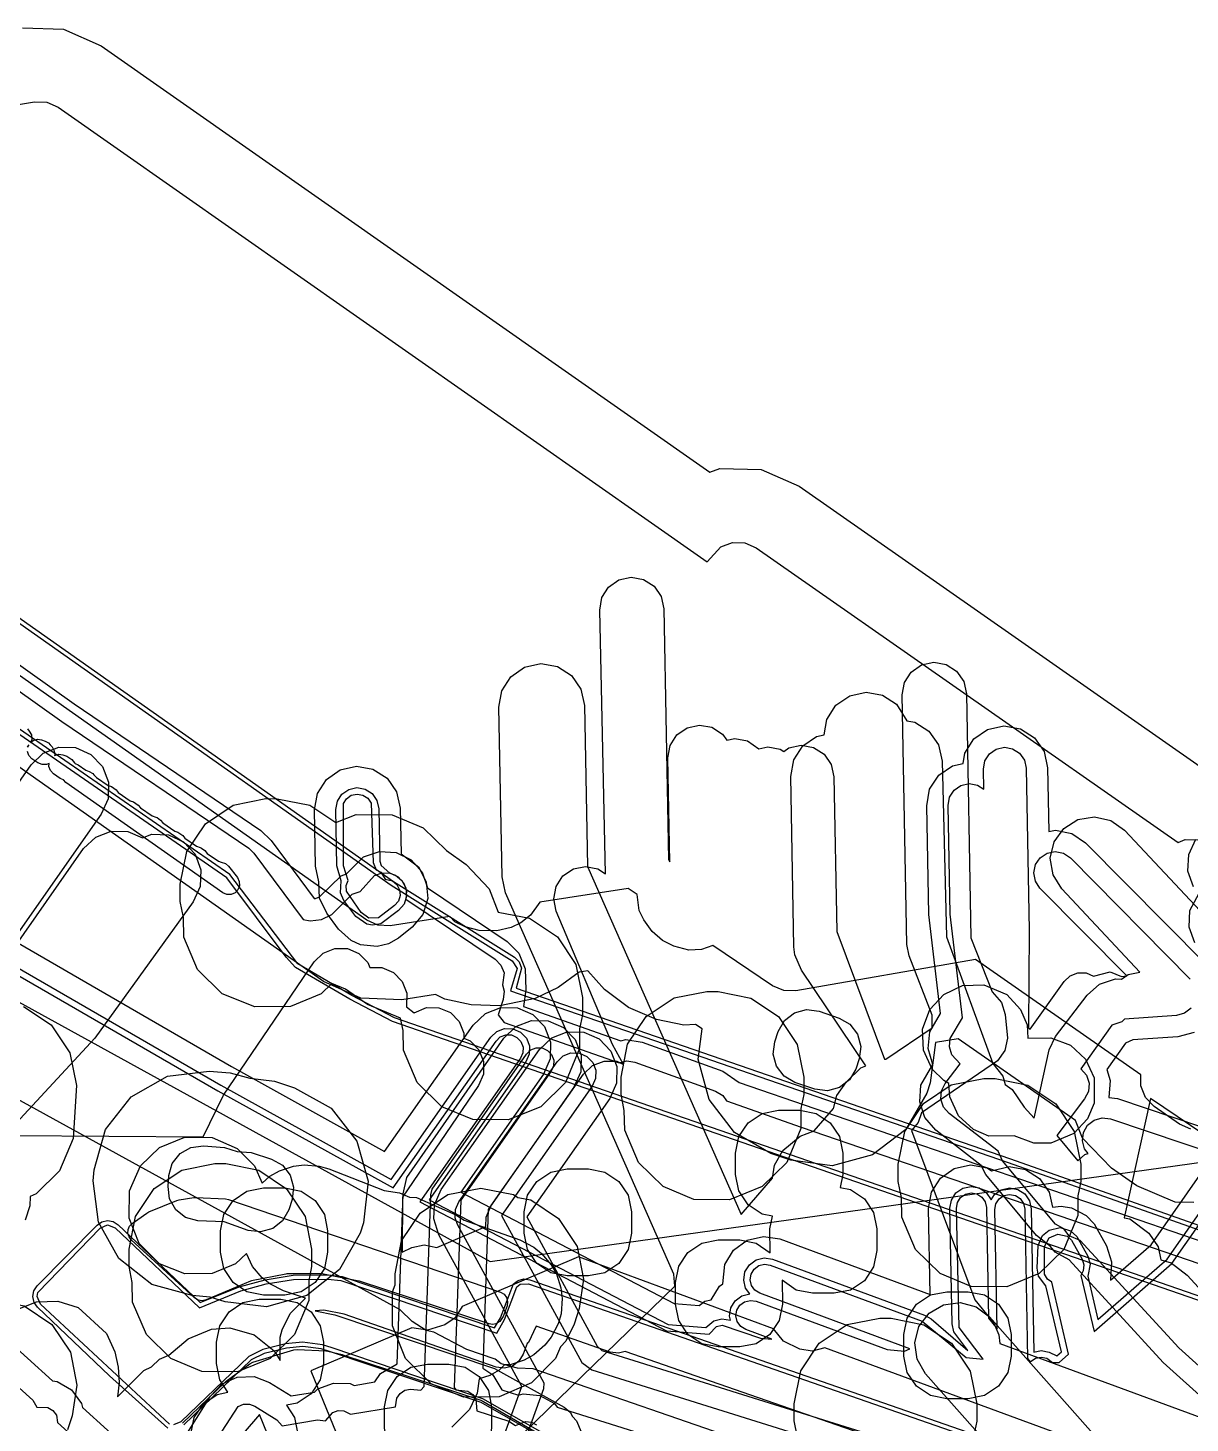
# Model space of a CAD drawing. Header units: metres. Extents: x -2677 to -840, y 169 to 1487.
# Drawn here: x -1797.3 to -1743, y 279.7 to 344.9 of the extents above; entities that cross this region are included whole.
import ezdxf

# ---------------------------------------------------------------- set-up
doc = ezdxf.new("R2010")
doc.units = ezdxf.units.M
doc.layers.add('AI_GREENING_EXCLUSIONS', color=1, linetype='Continuous')
doc.layers.add('AI_GREENING_LAWN', color=82, linetype='Continuous')

msp = doc.modelspace()

# ---------------------------------------------------------------- linework, layer by layer
at = {"layer": 'AI_GREENING_EXCLUSIONS'}
for points in [[(-1797.554, 344.853), (-1795.631, 344.795), (-1793.872, 344.016), (-1765.456, 324.115), (-1764.999, 324.289), (-1763.066, 324.239), (-1761.297, 323.459), (-1742.575, 310.383)], [(-1800.517, 340.817), (-1796.984, 341.4), (-1796.407, 341.383), (-1795.88, 341.149), (-1765.592, 319.938), (-1764.954, 320.633), (-1764.412, 320.839), (-1763.832, 320.824), (-1763.301, 320.59), (-1743.607, 306.835), (-1743.273, 306.965), (-1742.688, 306.951)], [(-1807.651, 324.073), (-1780.34, 304.848), (-1774.683, 301.312), (-1774.451, 300.945), (-1774.761, 299.906), (-1751.542, 291.9), (-1731.791, 284.93)], [(-1807.468, 324.189), (-1780.229, 305.015), (-1774.577, 301.482), (-1774.356, 301.261), (-1774.253, 300.967), (-1774.506, 300.03), (-1751.476, 292.089), (-1731.89, 285.177)], [(-1743.007, 293.46), (-1743.544, 293.693), (-1744.723, 294.509), (-1745.13, 294.93), (-1745.345, 295.474), (-1745.336, 295.993), (-1753.059, 301.366), (-1761.446, 299.913), (-1762.015, 299.924), (-1762.539, 300.146), (-1765.321, 302.02), (-1765.848, 301.838), (-1766.441, 301.803), (-1767.142, 301.988), (-1767.665, 302.263), (-1768.147, 302.679), (-1768.551, 303.224), (-1768.757, 303.653), (-1768.859, 304.404), (-1769.276, 304.685), (-1773.405, 304.04), (-1773.837, 303.444), (-1774.293, 303.089), (-1774.73, 302.872), (-1775.403, 302.709), (-1776.231, 302.728), (-1776.883, 302.89), (-1777.368, 303.128), (-1777.607, 303.383), (-1780.385, 302.95), (-1780.957, 302.971), (-1781.48, 303.205), (-1808.971, 322.557)], [(-1742.864, 290.024), (-1743.747, 290.039), (-1745.537, 290.815), (-1746.715, 291.632), (-1748.072, 293.034), (-1748.397, 293.857), (-1753.878, 297.672), (-1754.929, 297.49), (-1755.176, 295.613), (-1755.339, 295.13), (-1756.315, 293.441), (-1757.862, 292.253), (-1759.747, 291.748), (-1761.681, 292.002), (-1762.618, 292.32), (-1764.306, 293.294), (-1765.495, 294.843), (-1766, 296.725), (-1765.816, 298.133), (-1766.125, 298.341), (-1766.673, 298.311), (-1767.947, 298.565), (-1769.252, 299.132), (-1770.387, 299.974), (-1771.154, 300.849), (-1771.569, 300.784), (-1772.54, 300.06), (-1773.62, 299.553), (-1775.26, 299.212), (-1776.603, 299.248), (-1777.835, 299.522), (-1778.273, 299.737), (-1779.845, 299.491), (-1781.752, 299.562), (-1783.494, 300.343), (-1811.005, 319.715)], [(-1797.928, 293.15), (-1789.112, 293.099), (-1788.158, 295.044), (-1783.926, 301.26), (-1783.509, 301.67), (-1782.966, 301.889), (-1782.381, 301.884), (-1781.842, 301.655), (-1781.432, 301.238), (-1781.335, 300.998), (-1780.77, 300.993), (-1780.232, 300.765), (-1779.821, 300.347), (-1779.602, 299.805), (-1779.629, 299.167), (-1779.265, 298.879), (-1778.695, 299.125), (-1778.11, 299.12), (-1777.571, 298.891), (-1777.161, 298.474), (-1776.942, 297.931), (-1776.944, 297.693), (-1776.654, 297.57), (-1776.243, 297.153), (-1776.024, 296.61), (-1776.029, 296.025), (-1776.258, 295.486), (-1779.808, 290.272), (-1779.821, 287.718), (-1779.375, 287.935), (-1778.802, 288.055), (-1778.205, 287.931), (-1775.92, 288.903), (-1775.903, 289.348), (-1775.666, 289.884), (-1771.365, 296.016), (-1770.942, 296.421), (-1770.396, 296.632), (-1769.811, 296.619), (-1769.485, 296.475), (-1769.999, 297.401), (-1772.631, 303.634), (-1772.749, 304.208), (-1772.639, 304.782), (-1772.317, 305.271), (-1771.833, 305.6), (-1771.26, 305.718), (-1770.685, 305.608), (-1770.327, 305.372), (-1770.605, 317.684), (-1770.502, 318.26), (-1770.186, 318.753), (-1769.705, 319.087), (-1769.133, 319.212), (-1768.557, 319.108), (-1768.065, 318.792), (-1767.73, 318.312), (-1767.606, 317.74), (-1767.388, 306.043), (-1767.327, 305.926), (-1767.418, 310.785), (-1767.314, 311.361), (-1766.998, 311.853), (-1766.518, 312.188), (-1765.946, 312.312), (-1765.37, 312.209), (-1764.877, 311.893), (-1764.675, 311.602), (-1764.288, 311.687), (-1763.712, 311.583), (-1763.173, 311.2), (-1762.75, 311.293), (-1762.173, 311.189), (-1762.009, 311.084), (-1761.768, 311.251), (-1761.196, 311.376), (-1760.62, 311.272), (-1760.128, 310.956), (-1759.794, 310.476), (-1759.669, 309.904), (-1759.534, 302.686), (-1757.302, 296.723), (-1757.241, 296.714), (-1755.088, 298.175), (-1755.087, 298.774), (-1756.165, 301.55), (-1756.267, 302.066), (-1756.484, 313.721), (-1756.38, 314.297), (-1756.064, 314.79), (-1755.584, 315.124), (-1755.012, 315.249), (-1754.436, 315.146), (-1753.943, 314.83), (-1753.609, 314.349), (-1753.484, 313.777), (-1753.272, 302.388), (-1752.29, 299.861), (-1751.843, 299.368), (-1751.672, 298.809), (-1751.572, 297.697), (-1751.699, 297.125), (-1752.035, 296.646), (-1755.576, 294.218), (-1755.736, 293.769), (-1756.052, 293.385), (-1753.094, 285.486), (-1752.198, 284.398), (-1751.971, 283.856), (-1751.932, 283.447), (-1731.389, 275.884)], [(-1800.504, 317.11), (-1795.136, 313.307), (-1786.415, 307.388), (-1785.942, 306.933), (-1783.93, 304.219), (-1783.869, 304.214), (-1783.679, 304.303), (-1782.668, 305.281), (-1782.417, 305.367), (-1781.626, 306.158), (-1780.888, 306.413), (-1780.109, 306.366), (-1779.407, 306.025), (-1778.889, 305.441), (-1778.638, 304.711), (-1774.929, 302.216), (-1774.379, 301.662), (-1774.083, 300.94), (-1774.058, 299.951), (-1774.161, 299.181), (-1769.614, 297.579), (-1769.388, 297.634), (-1768.617, 297.518), (-1764.854, 296.16), (-1764.095, 295.634), (-1764.095, 295.634), (-1732.308, 284.708)], [(-1801.076, 316.29), (-1795.708, 312.486), (-1786.98, 306.563), (-1786.744, 306.336), (-1784.439, 303.242), (-1784.116, 303.177), (-1783.589, 303.241), (-1783.108, 303.466), (-1782.163, 304.417), (-1781.787, 304.544), (-1781.121, 305.295), (-1780.752, 305.422), (-1780.363, 305.399), (-1780.012, 305.228), (-1779.753, 304.936), (-1779.625, 304.567), (-1779.648, 304.186), (-1775.487, 301.386), (-1775.212, 301.109), (-1775.064, 300.748), (-1775.136, 300.189), (-1775.056, 299.887), (-1775.108, 299.501), (-1775.35, 298.792), (-1775.062, 298.438), (-1769.697, 296.548), (-1769.342, 296.635), (-1768.956, 296.577), (-1765.194, 295.22), (-1764.859, 295.018), (-1764.685, 294.782), (-1761.197, 293.553), (-1731.104, 283.237)], [(-1790.388, 263.498), (-1767.094, 286.124), (-1767.148, 286.68), (-1774.996, 304.477), (-1775.162, 305.231), (-1775.31, 313.145), (-1775.172, 313.913), (-1774.75, 314.57), (-1774.11, 315.016), (-1773.347, 315.182), (-1772.579, 315.044), (-1771.922, 314.623), (-1771.477, 313.982), (-1771.31, 313.22), (-1771.171, 305.716), (-1764.007, 289.47), (-1762.53, 291.16), (-1762.45, 291.776), (-1762.061, 292.452), (-1761.249, 293.128), (-1760.599, 293.369), (-1759.689, 294.41), (-1759.541, 295.024), (-1759.082, 295.655), (-1758.418, 296.318), (-1758.179, 296.413), (-1761.185, 300.874), (-1761.492, 301.592), (-1761.535, 301.968), (-1761.683, 309.916), (-1761.545, 310.685), (-1761.124, 311.341), (-1760.483, 311.787), (-1760.125, 311.865), (-1759.997, 312.578), (-1759.575, 313.235), (-1758.935, 313.68), (-1758.172, 313.847), (-1757.404, 313.709), (-1756.748, 313.287), (-1756.272, 312.509), (-1755.896, 312.444), (-1755.237, 312.026), (-1754.787, 311.388), (-1754.616, 310.627), (-1754.414, 302.433), (-1752.252, 296.523), (-1751.786, 295.933), (-1751.676, 295.544), (-1751.35, 295.307), (-1750.793, 294.48), (-1750.32, 293.967), (-1749.616, 297.157), (-1749.325, 297.783), (-1747.846, 299.711), (-1747.27, 300.219), (-1746.533, 300.474), (-1746.252, 300.458), (-1745.942, 300.668), (-1745.383, 300.783), (-1749.029, 304.665), (-1749.442, 305.327), (-1749.57, 306.097), (-1749.394, 306.857), (-1748.94, 307.492), (-1748.278, 307.905), (-1747.508, 308.033), (-1746.748, 307.857), (-1746.113, 307.403), (-1740.695, 301.634)], [(-1725.529, 279.741), (-1780.181, 298.656), (-1782.168, 299.688), (-1784.699, 301.164), (-1787.868, 305.337), (-1801.578, 314.796)], [(-1725.594, 279.552), (-1780.273, 298.479), (-1782.268, 299.515), (-1784.799, 300.992), (-1785.247, 301.482), (-1788.009, 305.191), (-1801.562, 314.541)], [(-1739.827, 278.528), (-1744.306, 282.568), (-1748.685, 287.346), (-1749.341, 287.713), (-1749.553, 287.982), (-1750.213, 288.491), (-1752.572, 291.343), (-1752.791, 291.749), (-1754.912, 293.403), (-1755.42, 293.99), (-1755.666, 294.726), (-1755.613, 295.5), (-1755.06, 296.469), (-1755.277, 297.213), (-1755.192, 297.988), (-1754.7, 298.85), (-1755.244, 303.467), (-1755.339, 308.546), (-1755.201, 309.314), (-1754.78, 309.97), (-1754.139, 310.416), (-1753.643, 310.524), (-1753.556, 311.009), (-1753.135, 311.666), (-1752.494, 312.112), (-1751.732, 312.278), (-1750.964, 312.14), (-1750.307, 311.719), (-1749.861, 311.078), (-1749.695, 310.316), (-1749.64, 307.35), (-1749.331, 307.41), (-1748.566, 307.253), (-1747.92, 306.816), (-1742.331, 301.163)], [(-1801.118, 304.793), (-1797.145, 310.457), (-1796.581, 310.996), (-1795.853, 311.278), (-1795.073, 311.26), (-1794.359, 310.946), (-1793.82, 310.381), (-1793.538, 309.654), (-1793.555, 308.874), (-1793.87, 308.16), (-1797.988, 302.289)], [(-1738.506, 278.685), (-1743.569, 283.244), (-1748.168, 288.261), (-1748.692, 288.474), (-1748.945, 288.803), (-1749.328, 289.012), (-1751.801, 291.981), (-1751.997, 292.429), (-1754.297, 294.191), (-1754.551, 294.485), (-1754.674, 294.853), (-1754.648, 295.24), (-1754.476, 295.588), (-1753.78, 296.496), (-1754.172, 296.925), (-1754.281, 297.299), (-1754.238, 297.687), (-1753.669, 298.646), (-1754.245, 303.486), (-1754.339, 308.564), (-1754.27, 308.948), (-1754.06, 309.277), (-1753.739, 309.499), (-1753.358, 309.583), (-1752.974, 309.514), (-1752.677, 309.323), (-1752.694, 310.26), (-1752.625, 310.644), (-1752.415, 310.972), (-1752.094, 311.195), (-1751.713, 311.278), (-1751.329, 311.209), (-1751.001, 310.999), (-1750.778, 310.678), (-1750.695, 310.297), (-1750.554, 302.732), (-1750.584, 298.177), (-1750.508, 298.118), (-1748.926, 300.348), (-1748.642, 300.616), (-1748.278, 300.755), (-1747.888, 300.745), (-1747.552, 300.595), (-1746.77, 300.791), (-1746.244, 300.585), (-1745.995, 300.602), (-1750.053, 304.707), (-1750.268, 305.032), (-1750.342, 305.415), (-1750.264, 305.798), (-1750.045, 306.121), (-1749.72, 306.336), (-1749.337, 306.41), (-1748.954, 306.331), (-1748.631, 306.113), (-1743.042, 300.46)], [(-1798.632, 300.932), (-1794.694, 306.546), (-1794.13, 307.085), (-1793.403, 307.367), (-1792.623, 307.349), (-1791.949, 307.053), (-1791.515, 307.214), (-1790.735, 307.186), (-1790.025, 306.861), (-1789.494, 306.289), (-1789.222, 305.558), (-1789.25, 304.778), (-1789.575, 304.068), (-1794.177, 297.699), (-1803.901, 287.218)], [(-1742.887, 304.765), (-1743.149, 305.5), (-1743.109, 306.279), (-1742.774, 306.984)], [(-1803.37, 305.378), (-1787.792, 296.376), (-1780.645, 292.412), (-1776.506, 298.313), (-1775.942, 298.852), (-1775.215, 299.134), (-1774.434, 299.117), (-1773.72, 298.802), (-1773.181, 298.238), (-1772.899, 297.51), (-1772.917, 296.73), (-1773.231, 296.016), (-1777.091, 290.513), (-1767.125, 285.311), (-1765.963, 285.222), (-1765.695, 285.417), (-1765.4, 285.488), (-1765.013, 286.12), (-1764.85, 286.238), (-1764.76, 287.14), (-1764.353, 287.806), (-1763.722, 288.265), (-1762.963, 288.447), (-1762.192, 288.326), (-1755.178, 285.743), (-1755.252, 289.743), (-1755.115, 290.511), (-1754.693, 291.168), (-1754.053, 291.613), (-1753.29, 291.78), (-1752.522, 291.642), (-1752.31, 291.506), (-1751.494, 291.71), (-1750.726, 291.572), (-1750.069, 291.15), (-1749.623, 290.51), (-1749.472, 289.816), (-1749.066, 289.86), (-1748.586, 289.781), (-1747.895, 289.42), (-1747.523, 289.028), (-1746.945, 288.003), (-1746.711, 287.258), (-1746.755, 286.411), (-1744.864, 288.056), (-1739.77, 295.334)], [(-1804.024, 304.254), (-1788.436, 295.247), (-1780.246, 290.717), (-1775.442, 297.566), (-1775.245, 297.755), (-1774.99, 297.854), (-1774.717, 297.848), (-1774.467, 297.738), (-1774.278, 297.54), (-1774.179, 297.285), (-1774.186, 297.012), (-1774.296, 296.763), (-1779, 290.055), (-1767.486, 284.035), (-1765.49, 283.881), (-1765.15, 284.237), (-1764.885, 284.3), (-1763.09, 283.696), (-1762.561, 283.656), (-1763.785, 284.106), (-1764.018, 284.249), (-1764.179, 284.47), (-1764.243, 284.735), (-1764.2, 285.005), (-1764.058, 285.238), (-1763.837, 285.399), (-1763.571, 285.463), (-1763.302, 285.42), (-1757.183, 283.168), (-1756.374, 283.085), (-1756.13, 283.207), (-1763.125, 285.792), (-1763.358, 285.935), (-1763.519, 286.155), (-1763.583, 286.421), (-1763.54, 286.691), (-1763.398, 286.924), (-1763.177, 287.084), (-1762.911, 287.148), (-1762.642, 287.106), (-1755.547, 284.494), (-1753.501, 282.794), (-1752.708, 282.713), (-1753.824, 284.19), (-1753.953, 289.767), (-1753.904, 290.036), (-1753.757, 290.266), (-1753.533, 290.422), (-1753.266, 290.48), (-1752.997, 290.432), (-1752.767, 290.284), (-1752.611, 290.06), (-1752.553, 289.793), (-1752.457, 284.638), (-1752.053, 284.134), (-1752.156, 289.697), (-1752.108, 289.966), (-1751.961, 290.196), (-1751.736, 290.352), (-1751.469, 290.41), (-1751.201, 290.362), (-1750.971, 290.214), (-1750.815, 289.99), (-1750.757, 289.723), (-1750.627, 282.748), (-1750.505, 282.597), (-1750.268, 282.764), (-1750, 282.817), (-1749.732, 282.764), (-1749.474, 282.566), (-1749.157, 282.566), (-1748.719, 282.954), (-1749.504, 286.31), (-1749.701, 286.454), (-1749.844, 286.687), (-1749.839, 287.975), (-1749.622, 288.377), (-1749.223, 288.558), (-1748.779, 288.457), (-1748.579, 288.27), (-1748.085, 287.378), (-1748.004, 287.118), (-1748.028, 286.846), (-1748.141, 286.629), (-1747.527, 284.007), (-1743.891, 287.18), (-1738.705, 294.589)], [(-1803.876, 304.515), (-1788.287, 295.508), (-1780.339, 291.107), (-1775.688, 297.739), (-1775.405, 298.008), (-1775.042, 298.149), (-1774.652, 298.141), (-1774.295, 297.983), (-1774.025, 297.701), (-1773.884, 297.337), (-1773.893, 296.947), (-1774.05, 296.59), (-1778.56, 290.161), (-1767.403, 284.33), (-1765.644, 284.194), (-1765.276, 284.509), (-1764.897, 284.6), (-1764.497, 284.534), (-1764.543, 284.723), (-1764.482, 285.109), (-1764.278, 285.442), (-1763.963, 285.671), (-1763.595, 285.76), (-1763.791, 286.03), (-1763.883, 286.409), (-1763.822, 286.794), (-1763.618, 287.127), (-1763.303, 287.357), (-1762.923, 287.448), (-1762.538, 287.387), (-1755.443, 284.775), (-1755.137, 284.595), (-1753.417, 283.117), (-1754.069, 283.986), (-1754.152, 284.367), (-1754.253, 289.761), (-1754.184, 290.146), (-1753.973, 290.474), (-1753.653, 290.697), (-1753.271, 290.78), (-1752.887, 290.711), (-1752.559, 290.5), (-1752.332, 290.161), (-1752.177, 290.404), (-1751.856, 290.627), (-1751.475, 290.71), (-1751.091, 290.641), (-1750.763, 290.43), (-1750.54, 290.11), (-1750.457, 289.729), (-1750.332, 283.051), (-1750, 283.117), (-1749.617, 283.041), (-1749.27, 282.866), (-1749.052, 283.06), (-1749.773, 286.142), (-1750.125, 286.584), (-1750.186, 286.97), (-1750.135, 288.024), (-1749.927, 288.489), (-1749.628, 288.739), (-1749.107, 288.861), (-1748.621, 288.711), (-1748.336, 288.445), (-1747.822, 287.523), (-1747.705, 287.15), (-1747.825, 286.598), (-1747.35, 284.565), (-1744.115, 287.383), (-1738.919, 294.803)], [(-1742.823, 302.15), (-1743.088, 302.884), (-1743.052, 303.664), (-1742.617, 304.465)], [(-1804.981, 303.377), (-1775.717, 287.28), (-1724.129, 294.481)], [(-1804.981, 303.377), (-1775.717, 287.28), (-1724.129, 294.481)], [(-1797.503, 299.185), (-1796.205, 298.318), (-1795.338, 297.02), (-1795.034, 295.49), (-1795.181, 293.022), (-1795.828, 291.514), (-1796.908, 290.434), (-1797.185, 290.302), (-1797.206, 289.867), (-1797.418, 289.212)], [(-1742.999, 299.101), (-1743.307, 298.862), (-1743.683, 298.759), (-1746.104, 298.59), (-1746.235, 298.46), (-1746.692, 298.313), (-1748.14, 296.271), (-1747.884, 295.976), (-1747.762, 295.605), (-1747.79, 295.216), (-1747.966, 294.868), (-1749.265, 293.15), (-1748.29, 291.972), (-1747.954, 292.274), (-1747.798, 292.319), (-1747.967, 292.538), (-1748.07, 292.914), (-1748.02, 293.301), (-1747.826, 293.64), (-1747.517, 293.878), (-1747.141, 293.98), (-1746.754, 293.931), (-1739.919, 291.636)], [(-1742.109, 271.339), (-1773.71, 282.265), (-1774.444, 282.294), (-1775.198, 282.497), (-1775.487, 282.719), (-1776.808, 283.17), (-1778.348, 283.985), (-1778.706, 284.049), (-1779.363, 284.47), (-1779.914, 285.024), (-1804.302, 298.438)], [(-1742.109, 271.339), (-1773.71, 282.265), (-1774.444, 282.294), (-1775.198, 282.497), (-1775.487, 282.719), (-1776.808, 283.17), (-1778.348, 283.985), (-1778.706, 284.049), (-1779.363, 284.47), (-1779.914, 285.024), (-1804.302, 298.438)], [(-1790.074, 278.899), (-1788.766, 280.993), (-1788.231, 281.561), (-1787.52, 281.882), (-1786.74, 281.905), (-1786.01, 281.629), (-1785.006, 281.002), (-1783.921, 281.171), (-1783.757, 281.325), (-1783.028, 281.602), (-1782.248, 281.578), (-1782.062, 281.495), (-1781.104, 281.655), (-1780.833, 282.05), (-1780.062, 282.497), (-1779.782, 290.439), (-1779.602, 291.199), (-1775.079, 297.707), (-1774.515, 298.246), (-1773.787, 298.528), (-1773.007, 298.511), (-1772.293, 298.196), (-1771.754, 297.632), (-1771.472, 296.904), (-1771.489, 296.124), (-1771.804, 295.41), (-1775.805, 289.706), (-1776.066, 282.304), (-1775.597, 281.981), (-1775.166, 281.293), (-1774.395, 281.038), (-1774.179, 281.101), (-1773.403, 281.016), (-1772.719, 280.641), (-1772.592, 280.483), (-1768.987, 279.335)], [(-1777.678, 271.925), (-1774.246, 281.446), (-1778.115, 288.525), (-1778.349, 289.269), (-1778.313, 289.918), (-1777.998, 290.632), (-1773.409, 297.175), (-1772.845, 297.714), (-1772.117, 297.997), (-1771.337, 297.979), (-1770.623, 297.664), (-1770.084, 297.1), (-1769.801, 296.373), (-1769.819, 295.592), (-1770.134, 294.878), (-1774.01, 289.353), (-1770.715, 283.325), (-1770.498, 283.122), (-1742.298, 274.299)], [(-1742.861, 297.967), (-1743.614, 297.762), (-1745.71, 297.615), (-1746.063, 297.471), (-1746.938, 296.237), (-1746.769, 295.728), (-1746.836, 294.93), (-1746.435, 294.879), (-1739.933, 292.696)], [(-1788.972, 278.21), (-1787.477, 280.503), (-1787.227, 280.615), (-1786.954, 280.623), (-1786.699, 280.527), (-1785.671, 279.884), (-1785.434, 279.612), (-1783.77, 279.891), (-1783.406, 279.841), (-1783.068, 280.223), (-1782.813, 280.32), (-1782.54, 280.311), (-1782.241, 280.147), (-1780.139, 280.499), (-1780.08, 280.894), (-1779.925, 281.119), (-1779.696, 281.268), (-1779.428, 281.318), (-1778.953, 281.276), (-1778.798, 281.443), (-1778.482, 290.393), (-1778.42, 290.659), (-1774.015, 296.96), (-1773.817, 297.149), (-1773.562, 297.248), (-1773.289, 297.242), (-1773.039, 297.131), (-1772.851, 296.934), (-1772.752, 296.679), (-1772.758, 296.406), (-1772.868, 296.156), (-1777.091, 290.137), (-1777.399, 281.394), (-1777.315, 281.29), (-1776.753, 281.229), (-1776.528, 281.074), (-1776.379, 280.845), (-1776.333, 280.298), (-1774.841, 279.828), (-1774.539, 279.619), (-1774.065, 279.806), (-1773.794, 279.776), (-1773.554, 279.645)], [(-1776.806, 271.393), (-1773.216, 281.345), (-1773.191, 281.601), (-1777.238, 289.004), (-1777.345, 289.311), (-1777.337, 289.701), (-1777.179, 290.058), (-1772.59, 296.601), (-1772.308, 296.871), (-1771.944, 297.012), (-1771.554, 297.003), (-1771.197, 296.846), (-1770.927, 296.563), (-1770.786, 296.2), (-1770.795, 295.81), (-1770.953, 295.453), (-1775.185, 289.418), (-1771.436, 282.56), (-1770.977, 282.224), (-1741.891, 273.124)], [(-1739.29, 291.109), (-1744.896, 294.888), (-1746.122, 289.313), (-1745.857, 289.262), (-1744.975, 288.604), (-1744.537, 287.958), (-1744.412, 287.35), (-1743.922, 287.219), (-1743.184, 286.638), (-1742.654, 286.066)], [(-1797.918, 284.994), (-1796.888, 285.401), (-1795.894, 285.428), (-1794.945, 285.127), (-1793.62, 283.917), (-1793.234, 283.061), (-1793.079, 282.342), (-1793.04, 281.625), (-1793.106, 280.959), (-1791.88, 282.195), (-1791.519, 282.366), (-1791.148, 282.72), (-1790.724, 282.897), (-1789.811, 283.671), (-1788.728, 284.124), (-1787.869, 284.176), (-1786.731, 283.851), (-1785.798, 283.111), (-1785.517, 282.654), (-1785.517, 283.739), (-1785.428, 284.084), (-1785.052, 284.851), (-1784.337, 285.565), (-1785.366, 285.907), (-1785.999, 286.231), (-1786.363, 286.521), (-1786.809, 287.042), (-1787.098, 287.652), (-1787.608, 287.168), (-1788.691, 286.715), (-1789.976, 286.695), (-1791.156, 287.168), (-1792.1, 288.112), (-1792.573, 289.292), (-1792.553, 290.577), (-1792.046, 291.74), (-1791.156, 292.604), (-1789.976, 293.077), (-1788.691, 293.057), (-1787.528, 292.55), (-1786.718, 291.74), (-1786.36, 290.933), (-1785.999, 291.263), (-1785.557, 291.511), (-1784.903, 291.724), (-1784.398, 291.785), (-1783.7, 291.728), (-1783.242, 291.598), (-1780.659, 290.589), (-1779.953, 290.48), (-1779.478, 290.281), (-1779.151, 290.261), (-1777.32, 289.46), (-1776.932, 289.199), (-1774.33, 288.282), (-1773.685, 287.95), (-1773.318, 287.656), (-1772.866, 287.126), (-1772.627, 286.7), (-1772.413, 286.043), (-1772.352, 285.543), (-1772.409, 284.84), (-1772.541, 284.373), (-1772.866, 283.741), (-1773.165, 283.364), (-1773.685, 282.918), (-1774.129, 282.668), (-1774.781, 282.456), (-1775.04, 282.452), (-1775.292, 282.2), (-1775.727, 281.955), (-1776.227, 281.806), (-1776.316, 281.124), (-1776.683, 280.371), (-1777.502, 279.548)], [(-1790.76, 279.492), (-1793.484, 281.945), (-1796.846, 285.143), (-1797.005, 285.369), (-1797.064, 285.639), (-1797.013, 285.91), (-1796.862, 286.141), (-1794.067, 288.975), (-1793.845, 289.126), (-1793.581, 289.183), (-1793.315, 289.136), (-1793.088, 288.991), (-1789.247, 285.356), (-1787.433, 286.101), (-1786.219, 286.424), (-1784.914, 286.637), (-1783.276, 286.657), (-1782.619, 286.576), (-1775.514, 284.176), (-1775.23, 284.648), (-1774.622, 286.231), (-1774.404, 286.396), (-1774.14, 286.465), (-1773.869, 286.427), (-1708.325, 263.626)], [(-1790.689, 279.679), (-1796.708, 285.287), (-1796.864, 285.642), (-1796.828, 285.836), (-1793.925, 288.834), (-1793.577, 288.983), (-1793.225, 288.846), (-1789.285, 285.116), (-1787.363, 285.914), (-1786.168, 286.231), (-1784.9, 286.438), (-1783.295, 286.458), (-1782.681, 286.386), (-1775.402, 283.927), (-1775.048, 284.562), (-1774.473, 286.098), (-1774.317, 286.216), (-1773.935, 286.238), (-1708.391, 263.437)], [(-1732.447, 273.077), (-1760.09, 283.254), (-1760.686, 283.097), (-1761.264, 283.188), (-1762.024, 283.562), (-1762.483, 284.135), (-1771.587, 287.487), (-1777.022, 285.175), (-1777.349, 284.651), (-1777.832, 284.321), (-1778.641, 284.073), (-1779.369, 284.176), (-1784.081, 282.171), (-1782.347, 277.912)], [(-1803.917, 279.251), (-1803.932, 280.912), (-1803.808, 281.249), (-1803.808, 281.762), (-1803.504, 283.292), (-1802.637, 284.59), (-1801.339, 285.457), (-1799.808, 285.762), (-1798.278, 285.457), (-1798.078, 285.324), (-1797.476, 285.204), (-1797.476, 285.204), (-1796.178, 284.337), (-1795.311, 283.039), (-1795.006, 281.509), (-1795.228, 280.067), (-1795.44, 279.413)], [(-1789.691, 279.223), (-1789.538, 279.988), (-1789.105, 280.637), (-1788.456, 281.071), (-1787.955, 281.17), (-1788.342, 281.749), (-1788.494, 282.514), (-1788.494, 283.514), (-1788.342, 284.279), (-1787.908, 284.928), (-1787.259, 285.362), (-1786.494, 285.514), (-1785.494, 285.514), (-1785.494, 285.514), (-1784.729, 285.362), (-1784.08, 284.928), (-1783.646, 284.279), (-1783.494, 283.514), (-1783.494, 282.514), (-1783.646, 281.749), (-1784.08, 281.1), (-1784.729, 280.666), (-1785.229, 280.567), (-1784.843, 279.988), (-1784.691, 279.223)], [(-1742.647, 267.659), (-1743.285, 267.825), (-1743.907, 268.295), (-1744.062, 268.559), (-1744.291, 268.731), (-1744.688, 269.403), (-1744.782, 270.067), (-1755.398, 282.038), (-1755.792, 282.712), (-1755.898, 283.485), (-1755.701, 284.24), (-1755.229, 284.861), (-1754.555, 285.255), (-1753.782, 285.361), (-1753.027, 285.164), (-1752.406, 284.692), (-1741.648, 272.561)], [(-1747.79, 275.555), (-1766.857, 282.188), (-1769.417, 283.078), (-1769.731, 282.997), (-1770.117, 283.051), (-1773.567, 284.254), (-1773.932, 283.499), (-1773.982, 283.443), (-1774.171, 282.944), (-1774.372, 282.618), (-1774.68, 282.392), (-1775.051, 282.299), (-1775.43, 282.351), (-1782.534, 284.811), (-1783.478, 285.01), (-1783.884, 284.979), (-1782.97, 284.785), (-1775.522, 282.274), (-1772.266, 280.481), (-1771.982, 280.245), (-1771.873, 280.049), (-1771.691, 279.832), (-1771.464, 279.323)], [(-1798.478, 283.825), (-1796.153, 281.713), (-1795.93, 281.68), (-1795.26, 281.281), (-1794.793, 280.655), (-1794.743, 280.459), (-1792.418, 278.346)], [(-1773.269, 279.285), (-1776.061, 280.873), (-1783.1, 283.246), (-1783.551, 283.387), (-1784.472, 283.51), (-1785.265, 283.429), (-1786.323, 283.175), (-1786.982, 282.849), (-1790.16, 279.789), (-1790.503, 279.646)], [(-1773.475, 279.172), (-1776.143, 280.689), (-1783.171, 283.059), (-1783.6, 283.193), (-1784.469, 283.309), (-1785.231, 283.232), (-1786.263, 282.984), (-1786.87, 282.682), (-1790.019, 279.647)], [(-1799.645, 283.126), (-1797.061, 280.798), (-1796.873, 280.482), (-1796.365, 280.455), (-1796.13, 280.315), (-1795.967, 280.096), (-1795.91, 279.76), (-1793.326, 277.432)], [(-1785.134, 276.802), (-1786.489, 280.131), (-1792.486, 273.144)]]:
    msp.add_lwpolyline(points, dxfattribs=at)
for points in [[(-1783.78, 309.123), (-1783.358, 309.78), (-1782.717, 310.225), (-1781.955, 310.392), (-1781.187, 310.254), (-1780.53, 309.832), (-1780.085, 309.192), (-1779.918, 308.429), (-1779.878, 306.299), (-1779.06, 305.689), (-1778.698, 304.998), (-1778.627, 304.221), (-1778.86, 303.476), (-1779.359, 302.876), (-1779.993, 302.366), (-1780.467, 302.107), (-1780.993, 301.983), (-1781.769, 302.062), (-1782.213, 302.26), (-1782.791, 302.784), (-1783.346, 303.535), (-1783.679, 304.241), (-1783.715, 304.992), (-1783.868, 305.725), (-1783.917, 308.355), (-1783.78, 309.123)], [(-1782.638, 309.086), (-1782.318, 309.309), (-1781.936, 309.392), (-1781.552, 309.323), (-1781.224, 309.112), (-1781.001, 308.792), (-1780.918, 308.411), (-1780.872, 305.956), (-1780.798, 305.763), (-1780.406, 305.394), (-1780.138, 305.31), (-1779.838, 305.06), (-1779.657, 304.715), (-1779.622, 304.326), (-1779.738, 303.954), (-1779.988, 303.654), (-1780.825, 303.04), (-1781.21, 302.974), (-1781.476, 303.018), (-1781.987, 303.379), (-1782.542, 304.13), (-1782.709, 304.483), (-1782.665, 305.046), (-1782.869, 305.744), (-1782.918, 308.373), (-1782.849, 308.758), (-1782.638, 309.086)], [(-1786.705, 299.156), (-1788.228, 299.776), (-1789.372, 300.9), (-1790.019, 302.408), (-1790.034, 303.329), (-1790.184, 304.078), (-1790.184, 304.88), (-1789.879, 306.411), (-1789.012, 307.709), (-1787.714, 308.576), (-1786.184, 308.88), (-1785.662, 308.875), (-1784.131, 308.571), (-1782.928, 307.767), (-1781.975, 308.145), (-1780.294, 308.125), (-1778.85, 307.521), (-1777.756, 306.453), (-1776.836, 305.806), (-1775.76, 304.676), (-1775.339, 303.587), (-1773.878, 303.296), (-1772.581, 302.429), (-1771.714, 301.131), (-1771.409, 299.6), (-1771.409, 298.794), (-1771.54, 298.135), (-1771.54, 297.211), (-1772.203, 295.625), (-1773.347, 294.502), (-1774.869, 293.882), (-1776.53, 293.897), (-1777.975, 294.502), (-1779.119, 295.625), (-1779.766, 297.133), (-1779.782, 298.054), (-1779.896, 298.629), (-1781.441, 299.264), (-1782.473, 299.991), (-1783.102, 300.254), (-1783.6, 299.776), (-1785.044, 299.172), (-1786.705, 299.156)], [(-1782.198, 309.034), (-1781.931, 309.092), (-1781.662, 309.044), (-1781.432, 308.896), (-1781.276, 308.672), (-1781.171, 305.898), (-1781.041, 305.559), (-1780.826, 305.444), (-1780.62, 305.121), (-1780.281, 305.047), (-1780.071, 304.872), (-1779.945, 304.63), (-1779.92, 304.358), (-1780.001, 304.097), (-1780.176, 303.887), (-1780.932, 303.32), (-1781.388, 303.305), (-1781.746, 303.558), (-1782.418, 304.555), (-1782.431, 304.828), (-1782.348, 305.058), (-1782.569, 305.749), (-1782.569, 308.648), (-1782.422, 308.878), (-1782.198, 309.034)], [(-1765.081, 299.877), (-1763.55, 299.573), (-1762.253, 298.705), (-1761.385, 297.408), (-1761.081, 295.877), (-1761.081, 295.071), (-1761.212, 294.412), (-1761.212, 293.487), (-1761.875, 291.901), (-1763.019, 290.778), (-1764.541, 290.158), (-1766.202, 290.174), (-1767.647, 290.778), (-1768.791, 291.901), (-1769.438, 293.41), (-1769.454, 294.33), (-1769.603, 295.08), (-1769.603, 295.882), (-1769.299, 297.413), (-1768.431, 298.71), (-1767.134, 299.578), (-1765.603, 299.882), (-1765.081, 299.877)], [(-1755.191, 299.043), (-1754.544, 299.742), (-1753.662, 300.151), (-1752.676, 300.19), (-1751.6, 299.742), (-1750.953, 299.043), (-1750.651, 298.32), (-1750.612, 297.706), (-1749.549, 297.715), (-1748.632, 297.374), (-1747.933, 296.727), (-1747.524, 295.845), (-1747.524, 294.665), (-1747.826, 293.942), (-1748.473, 293.243), (-1749.549, 292.795), (-1750.341, 292.795), (-1751.253, 293.134), (-1752.436, 293.133), (-1753.159, 293.435), (-1753.858, 294.082), (-1754.267, 294.964), (-1754.306, 295.578), (-1754.544, 295.718), (-1755.084, 296.258), (-1755.493, 297.14), (-1755.532, 298.126), (-1755.191, 299.043)], [(-1761.512, 298.881), (-1760.946, 299.033), (-1760.366, 298.956), (-1759.429, 298.638), (-1758.923, 298.346), (-1758.566, 297.882), (-1758.414, 297.316), (-1758.49, 296.737), (-1758.654, 296.255), (-1758.946, 295.749), (-1759.41, 295.392), (-1759.975, 295.24), (-1760.555, 295.316), (-1761.493, 295.635), (-1762, 295.927), (-1762.356, 296.391), (-1762.508, 296.957), (-1762.432, 297.536), (-1762.268, 298.018), (-1761.976, 298.525), (-1761.512, 298.881)], [(-1787.853, 296.086), (-1786.931, 295.829), (-1785.783, 295.692), (-1784.843, 295.386), (-1783.141, 294.432), (-1781.934, 292.9), (-1781.405, 291.022), (-1781.635, 289.085), (-1781.792, 288.601), (-1782.746, 286.9), (-1784.279, 285.693), (-1786.157, 285.164), (-1788.094, 285.394), (-1788.784, 285.618), (-1789.635, 285.683), (-1791.514, 286.207), (-1793.049, 287.411), (-1794.007, 289.11), (-1794.242, 291.047), (-1794.203, 291.554), (-1793.679, 293.433), (-1792.475, 294.968), (-1790.776, 295.926), (-1788.839, 296.161), (-1787.853, 296.086)], [(-1750.615, 295.509), (-1749.318, 294.641), (-1748.45, 293.344), (-1748.146, 291.813), (-1748.146, 291.007), (-1748.277, 290.348), (-1748.277, 289.423), (-1748.94, 287.837), (-1750.084, 286.714), (-1751.606, 286.094), (-1753.267, 286.11), (-1754.712, 286.714), (-1755.856, 287.837), (-1756.503, 289.346), (-1756.519, 290.266), (-1756.668, 291.016), (-1756.668, 291.818), (-1756.364, 293.349), (-1755.496, 294.646), (-1754.199, 295.514), (-1752.668, 295.818), (-1752.146, 295.813), (-1750.615, 295.509)], [(-1764.105, 290.573), (-1764.257, 291.338), (-1764.257, 292.338), (-1764.105, 293.103), (-1763.671, 293.752), (-1763.022, 294.186), (-1762.257, 294.338), (-1761.257, 294.338), (-1760.492, 294.186), (-1759.843, 293.752), (-1759.409, 293.103), (-1759.257, 292.338), (-1759.257, 291.338), (-1759.377, 290.736), (-1758.899, 290.641), (-1758.25, 290.207), (-1757.816, 289.558), (-1757.664, 288.793), (-1757.664, 287.793), (-1757.816, 287.028), (-1758.25, 286.379), (-1758.899, 285.945), (-1759.664, 285.793), (-1760.664, 285.793), (-1761.429, 285.945), (-1762.091, 286.397), (-1762.069, 285.288), (-1762.221, 284.522), (-1762.655, 283.874), (-1763.303, 283.44), (-1764.069, 283.288), (-1765.069, 283.288), (-1765.834, 283.44), (-1766.483, 283.874), (-1766.917, 284.522), (-1767.069, 285.288), (-1767.069, 286.288), (-1766.917, 287.053), (-1766.483, 287.702), (-1765.834, 288.136), (-1765.069, 288.288), (-1764.069, 288.288), (-1763.303, 288.136), (-1762.642, 287.683), (-1762.664, 288.793), (-1762.544, 289.395), (-1763.022, 289.49), (-1763.671, 289.924), (-1764.105, 290.573)], [(-1787.521, 292.412), (-1786.866, 292.364), (-1785.926, 292.058), (-1785.415, 291.772), (-1785.053, 291.312), (-1784.894, 290.749), (-1784.963, 290.167), (-1785.121, 289.684), (-1785.407, 289.174), (-1785.867, 288.812), (-1786.43, 288.653), (-1787.011, 288.722), (-1788.131, 289.129), (-1789.37, 289.173), (-1789.933, 289.33), (-1790.394, 289.691), (-1790.681, 290.201), (-1790.752, 290.782), (-1790.713, 291.289), (-1790.556, 291.852), (-1790.195, 292.313), (-1789.685, 292.6), (-1789.104, 292.671), (-1788.118, 292.596), (-1787.521, 292.412)], [(-1788.05, 291.844), (-1786.519, 291.54), (-1785.222, 290.672), (-1784.354, 289.375), (-1784.05, 287.844), (-1784.05, 287.038), (-1784.181, 286.379), (-1784.181, 285.454), (-1784.844, 283.868), (-1785.988, 282.745), (-1787.51, 282.125), (-1789.171, 282.141), (-1790.616, 282.745), (-1791.76, 283.868), (-1792.407, 285.377), (-1792.423, 286.297), (-1792.572, 287.047), (-1792.572, 287.849), (-1792.268, 289.38), (-1791.4, 290.677), (-1790.103, 291.545), (-1788.572, 291.849), (-1788.05, 291.844)], [(-1769.713, 287.186), (-1770.362, 286.752), (-1771.127, 286.6), (-1772.127, 286.6), (-1772.892, 286.752), (-1773.541, 287.186), (-1773.975, 287.835), (-1774.127, 288.6), (-1774.127, 289.6), (-1773.975, 290.365), (-1773.541, 291.014), (-1772.892, 291.448), (-1772.127, 291.6), (-1771.127, 291.6), (-1770.362, 291.448), (-1769.713, 291.014), (-1769.279, 290.365), (-1769.127, 289.6), (-1769.127, 288.6), (-1769.279, 287.835), (-1769.713, 287.186)], [(-1783.89, 286.293), (-1784.539, 285.859), (-1785.304, 285.707), (-1786.304, 285.707), (-1787.07, 285.859), (-1787.718, 286.293), (-1788.152, 286.942), (-1788.304, 287.707), (-1788.304, 288.707), (-1788.152, 289.473), (-1787.718, 290.121), (-1787.07, 290.555), (-1786.304, 290.707), (-1785.304, 290.707), (-1784.539, 290.555), (-1783.89, 290.121), (-1783.456, 289.473), (-1783.304, 288.707), (-1783.304, 287.707), (-1783.456, 286.942), (-1783.89, 286.293)], [(-1774.628, 290.4), (-1774.429, 290.266), (-1773.826, 290.147), (-1772.529, 289.279), (-1771.661, 287.982), (-1771.357, 286.451), (-1771.564, 285.08), (-1771.79, 284.355), (-1772.183, 283.565), (-1772.432, 283.298), (-1772.661, 282.749), (-1773.784, 281.605), (-1775.293, 280.958), (-1776.954, 280.942), (-1778.476, 281.562), (-1779.663, 282.749), (-1780.283, 284.271), (-1780.283, 285.855), (-1780.159, 286.191), (-1780.159, 286.704), (-1779.855, 288.235), (-1778.987, 289.532), (-1777.69, 290.4), (-1776.159, 290.704), (-1774.628, 290.4)], [(-1751.554, 282.1), (-1751.988, 281.451), (-1752.637, 281.017), (-1753.402, 280.865), (-1754.402, 280.865), (-1755.167, 281.017), (-1755.816, 281.451), (-1756.25, 282.1), (-1756.402, 282.865), (-1756.402, 283.865), (-1756.25, 284.63), (-1755.816, 285.279), (-1755.167, 285.713), (-1754.402, 285.865), (-1753.402, 285.865), (-1752.637, 285.713), (-1751.988, 285.279), (-1751.554, 284.63), (-1751.402, 283.865), (-1751.402, 282.865), (-1751.554, 282.1)], [(-1757.005, 284.63), (-1755.474, 284.326), (-1754.177, 283.459), (-1753.309, 282.161), (-1753.005, 280.63), (-1753.005, 279.824), (-1753.136, 279.165), (-1753.136, 278.241), (-1753.799, 276.655), (-1754.943, 275.531), (-1756.465, 274.911), (-1758.126, 274.927), (-1759.571, 275.531), (-1760.715, 276.655), (-1761.362, 278.163), (-1761.378, 279.083), (-1761.527, 279.833), (-1761.527, 280.635), (-1761.222, 282.166), (-1760.355, 283.464), (-1759.058, 284.331), (-1757.527, 284.635), (-1757.005, 284.63)], [(-1776.235, 278.076), (-1776.884, 277.642), (-1777.649, 277.49), (-1778.649, 277.49), (-1779.414, 277.642), (-1780.063, 278.076), (-1780.497, 278.725), (-1780.649, 279.49), (-1780.649, 280.49), (-1780.497, 281.255), (-1780.063, 281.904), (-1779.414, 282.338), (-1778.649, 282.49), (-1777.649, 282.49), (-1776.884, 282.338), (-1776.235, 281.904), (-1775.801, 281.255), (-1775.649, 280.49), (-1775.649, 279.49), (-1775.801, 278.725), (-1776.235, 278.076)]]:
    msp.add_lwpolyline(points, close=True, dxfattribs=at)
at = {"layer": 'AI_GREENING_LAWN'}
for points in [[(-1797.318, 312.139), (-1797.229, 312.031), (-1797.134, 311.851), (-1797.118, 311.647), (-1797.17, 311.499), (-1797.051, 311.597), (-1796.855, 311.652), (-1796.654, 311.625), (-1796.487, 311.567), (-1796.331, 311.478), (-1796.258, 311.39), (-1796.17, 311.294), (-1796.065, 311.115), (-1796.041, 310.909), (-1796.046, 310.894), (-1795.859, 310.949), (-1795.657, 310.923), (-1795.472, 310.86), (-1795.251, 310.709), (-1795.113, 310.544), (-1795.096, 310.513), (-1794.949, 310.45), (-1794.588, 310.202), (-1794.431, 310.148), (-1794.266, 310.054), (-1794.219, 309.994), (-1794.214, 309.998), (-1794.093, 309.861), (-1793.551, 309.492), (-1793.4, 309.44), (-1793.178, 309.288), (-1793.075, 309.165), (-1792.515, 308.782), (-1792.363, 308.73), (-1792.142, 308.578), (-1792.039, 308.455), (-1791.499, 308.084), (-1791.328, 308.02), (-1791.33, 308.014), (-1791.257, 307.992), (-1791.109, 307.872), (-1791.003, 307.745), (-1790.443, 307.362), (-1790.291, 307.31), (-1790.07, 307.158), (-1789.967, 307.035), (-1789.427, 306.664), (-1789.256, 306.6), (-1789.258, 306.594), (-1789.184, 306.571), (-1789.037, 306.452), (-1788.931, 306.325), (-1788.391, 305.954), (-1788.278, 305.912), (-1788.267, 305.911), (-1788.078, 305.851), (-1787.927, 305.722), (-1787.519, 305.199), (-1787.429, 305.018), (-1787.418, 304.816), (-1787.488, 304.627), (-1787.627, 304.48), (-1787.813, 304.401), (-1788.015, 304.401), (-1788.2, 304.482), (-1795.52, 309.628), (-1795.636, 309.75), (-1795.783, 309.814), (-1796.107, 310.041), (-1796.245, 310.189), (-1796.314, 310.38), (-1796.305, 310.526), (-1796.428, 310.469), (-1796.636, 310.466), (-1796.826, 310.547), (-1797.107, 310.744), (-1797.246, 310.893), (-1797.315, 311.084)], [(-1797.301, 311.287), (-1797.252, 311.384), (-1797.324, 311.305)], [(-1790.082, 279.727), (-1788.094, 281.648), (-1788.042, 281.692), (-1786.94, 282.499), (-1786.789, 282.575), (-1784.88, 283.15), (-1784.713, 283.171), (-1783.392, 283.112), (-1783.291, 283.097), (-1782.626, 282.928), (-1782.593, 282.918), (-1776.152, 280.798), (-1776.057, 280.755), (-1773.312, 279.157)]]:
    msp.add_lwpolyline(points, dxfattribs=at)
msp.add_lwpolyline([(-1774.953, 285.588), (-1774.903, 285.399), (-1774.93, 285.205), (-1775.103, 284.707), (-1775.261, 284.482), (-1775.297, 284.453), (-1775.441, 284.372), (-1775.604, 284.342), (-1775.767, 284.367), (-1781.821, 286.351), (-1781.849, 286.358), (-1783.5, 286.692), (-1783.55, 286.697), (-1785.208, 286.695), (-1785.257, 286.69), (-1786.854, 286.369), (-1786.901, 286.354), (-1788.979, 285.482), (-1789.164, 285.443), (-1789.35, 285.475), (-1789.511, 285.574), (-1792.468, 288.281), (-1792.575, 288.421), (-1792.626, 288.59), (-1792.616, 288.767), (-1792.545, 288.929), (-1792.422, 289.056), (-1791.75, 289.539), (-1791.643, 289.597), (-1790.337, 290.119), (-1790.232, 290.148), (-1789.552, 290.258), (-1789.449, 290.264), (-1788.064, 290.201), (-1787.925, 290.175), (-1775.241, 285.842), (-1775.071, 285.744), (-1774.953, 285.588)], close=True, dxfattribs=at)

doc.saveas('drawing.dxf')
